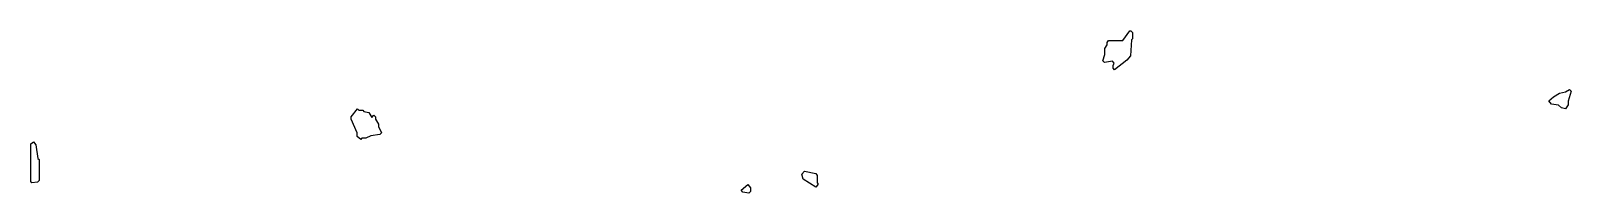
# Model space of a CAD drawing. Header units: millimetres. Extents: x 0 to 4343, y 0 to 459.
import ezdxf

# ---------------------------------------------------------------- set-up
doc = ezdxf.new("R2010")
doc.units = ezdxf.units.MM
doc.layers.add('M', color=7, linetype='Continuous')

msp = doc.modelspace()

# ---------------------------------------------------------------- linework, layer by layer
at = {"layer": 'M'}
for points in [[(3051.4, 353.9), (3051.4, 360.9), (3054.3, 367.8), (3050.1, 372.9), (3027.2, 369.4), (3022.8, 374.7), (3028.6, 392), (3028.6, 409.2), (3034.3, 419.6), (3034.3, 426.5), (3038.6, 431.8), (3078.6, 431.8), (3098.6, 459.4), (3101.6, 459.4), (3105.9, 454.1), (3105.9, 436.8), (3103.1, 433.3), (3100.2, 388.5), (3090.2, 376.3), (3055.8, 348.7), (3051.4, 353.9)], [(4315.8, 241.7), (4307.2, 248.6), (4287.2, 252), (4280, 260.8), (4292.9, 272.9), (4310.1, 283.3), (4327.2, 286.8), (4338.7, 293.7), (4343.1, 288.4), (4334.5, 260.7), (4334.5, 250.4), (4327.3, 238.2), (4315.8, 241.7)], [(920, 160.6), (920, 171), (902.9, 209), (902.9, 215.9), (921.5, 238.5), (924.4, 235), (935.9, 235), (938.7, 231.5), (953, 228.1), (961.5, 214.3), (967.2, 221.2), (971.6, 215.9), (971.6, 209), (980.2, 195.2), (980.2, 188.3), (988.8, 171), (984.4, 165.7), (958.7, 162.3), (944.4, 155.4), (933, 155.4), (930.1, 151.9), (920, 160.6)], [(2.9, 29.3), (0, 32.9), (0, 140), (7.3, 145.2), (14.5, 136.5), (20.2, 98.5), (23.1, 95.1), (23.1, 36.3), (18.7, 31.1), (2.9, 29.3)], [(2177.2, 39.8), (2174.3, 53.6), (2181.5, 62.4), (2213, 55.4), (2217.3, 50.2), (2217.3, 29.5), (2220.2, 26), (2213, 17.2), (2177.2, 39.8)], [(2007.2, 3.5), (2002.8, 8.8), (2021.5, 24.4), (2028.8, 15.7), (2028.8, 5.3), (2024.4, 0), (2007.2, 3.5)]]:
    msp.add_lwpolyline(points, close=True, dxfattribs=at)

doc.saveas('drawing.dxf')
